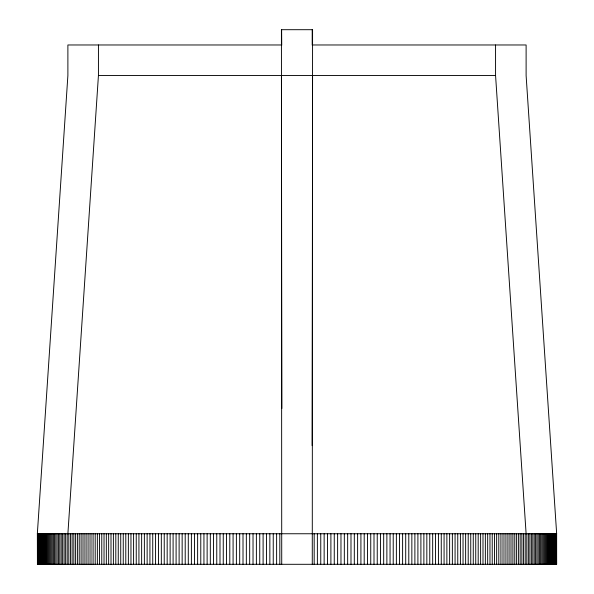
<?xml version="1.0" encoding="UTF-8"?>
<svg xmlns="http://www.w3.org/2000/svg" width="594" height="594" viewBox="0 0 594 594"><rect width="100%" height="100%" fill="white"/><g stroke="black" fill="none" stroke-linecap="round" stroke-linejoin="round"><path stroke-width="0.89" d="M281.727 564.3L281.422 29.7L312.578 29.7L312.273 564.3M312.147 445.656L312.578 75.52M67.887 533.754L98.433 75.52L98.433 44.973M281.623 44.973L67.887 44.973L67.887 75.52L37.34 533.754L556.66 533.754L526.113 75.52L526.113 44.973L312.377 44.973L312.377 29.7M98.433 75.52L495.567 75.52L526.113 533.754M37.34 564.3L556.66 564.3L556.645 533.754M281.422 75.52L281.853 408.524M556.467 533.754L556.578 564.3M556.311 533.754L556.311 564.3M556.11 533.754L556.11 564.3M555.865 533.754L555.865 564.3M555.576 533.754L555.576 564.3M555.241 533.754L555.241 564.3M554.863 533.754L554.863 564.3M554.44 533.754L554.44 564.3M553.979 533.754L553.979 564.3M553.467 533.754L553.467 564.3M552.91 533.754L552.91 564.3M552.316 533.754L552.316 564.3M551.678 533.754L551.678 564.3M550.987 533.754L550.987 564.3M550.259 533.754L550.259 564.3M549.487 533.754L549.487 564.3M548.67 533.754L548.67 564.3M547.817 533.754L547.817 564.3M546.918 533.754L546.918 564.3M545.968 533.754L545.968 564.3M544.98 533.754L544.98 564.3M543.956 533.754L543.956 564.3M542.886 533.754L542.886 564.3M541.773 533.754L541.773 564.3M540.614 533.754L540.614 564.3M539.419 533.754L539.419 564.3M538.179 533.754L538.179 564.3M536.894 533.754L536.894 564.3M535.58 533.754L535.58 564.3M534.214 533.754L534.214 564.3M532.811 533.754L532.811 564.3M531.37 533.754L531.37 564.3M529.885 533.754L529.885 564.3M528.363 533.754L528.363 564.3M526.796 533.754L526.796 564.3M525.2 533.754L525.2 564.3M523.559 533.754L523.559 564.3M521.874 533.754L521.874 564.3M520.158 533.754L520.158 564.3M518.399 533.754L518.399 564.3M516.602 533.754L516.602 564.3M514.775 533.754L514.775 564.3M512.904 533.754L512.904 564.3M510.996 533.754L510.996 564.3M509.051 533.754L509.051 564.3M507.076 533.754L507.076 564.3M505.056 533.754L505.056 564.3M503.007 533.754L503.007 564.3M500.92 533.754L500.92 564.3M498.797 533.754L498.797 564.3M496.643 533.754L496.643 564.3M495.567 44.973L495.567 75.52M494.453 533.754L494.453 564.3M492.226 533.754L492.226 564.3M489.968 533.754L489.968 564.3M487.674 533.754L487.674 564.3M485.35 533.754L485.35 564.3M482.996 533.754L482.996 564.3M480.613 533.754L480.613 564.3M478.192 533.754L478.192 564.3M475.742 533.754L475.742 564.3M473.262 533.754L473.262 564.3M470.752 533.754L470.752 564.3M468.206 533.754L468.206 564.3M465.637 533.754L465.637 564.3M463.038 533.754L463.038 564.3M460.409 533.754L460.409 564.3M457.759 533.754L457.759 564.3M455.071 533.754L455.071 564.3M452.361 533.754L452.361 564.3M449.628 533.754L449.628 564.3M446.866 533.754L446.866 564.3M444.074 533.754L444.074 564.3M441.26 533.754L441.26 564.3M438.424 533.754L438.424 564.3M435.558 533.754L435.558 564.3M432.677 533.754L432.677 564.3M429.766 533.754L429.766 564.3M426.834 533.754L426.834 564.3M423.878 533.754L423.878 564.3M420.901 533.754L420.901 564.3M417.901 533.754L417.901 564.3M414.887 533.754L414.887 564.3M411.85 533.754L411.85 564.3M408.791 533.754L408.791 564.3M405.709 533.754L405.709 564.3M402.613 533.754L402.613 564.3M399.502 533.754L399.502 564.3M396.369 533.754L396.369 564.3M393.221 533.754L393.221 564.3M390.058 533.754L390.058 564.3M386.872 533.754L386.872 564.3M383.679 533.754L383.679 564.3M380.464 533.754L380.464 564.3M377.242 533.754L377.242 564.3M374.005 533.754L374.005 564.3M370.745 533.754L370.745 564.3M367.486 533.754L367.486 564.3M364.204 533.754L364.204 564.3M360.914 533.754L360.914 564.3M357.618 533.754L357.618 564.3M354.306 533.754L354.306 564.3M350.987 533.754L350.987 564.3M347.661 533.754L347.661 564.3M344.32 533.754L344.32 564.3M340.971 533.754L340.971 564.3M337.622 533.754L337.622 564.3M334.259 533.754L334.259 564.3M330.895 533.754L330.895 564.3M327.517 533.754L327.517 564.3M324.146 533.754L324.146 564.3M320.76 533.754L320.76 564.3M317.374 533.754L317.374 564.3M314.181 533.754L314.181 564.3M312.273 29.7L312.273 45.278M281.623 29.7L281.727 45.278M279.819 533.754L279.819 564.3M276.626 533.754L276.626 564.3M273.24 533.754L273.24 564.3M269.854 533.754L269.854 564.3M266.483 533.754L266.483 564.3M263.105 533.754L263.105 564.3M259.741 533.754L259.741 564.3M256.378 533.754L256.378 564.3M253.029 533.754L253.029 564.3M249.68 533.754L249.68 564.3M246.339 533.754L246.339 564.3M243.013 533.754L243.013 564.3M239.694 533.754L239.694 564.3M236.382 533.754L236.382 564.3M233.086 533.754L233.086 564.3M229.796 533.754L229.796 564.3M226.514 533.754L226.514 564.3M223.255 533.754L223.255 564.3M219.995 533.754L219.995 564.3M216.758 533.754L216.758 564.3M213.536 533.754L213.536 564.3M210.321 533.754L210.321 564.3M207.128 533.754L207.128 564.3M203.942 533.754L203.942 564.3M200.779 533.754L200.779 564.3M197.631 533.754L197.631 564.3M194.498 533.754L194.498 564.3M191.387 533.754L191.387 564.3M188.291 533.754L188.291 564.3M185.209 533.754L185.209 564.3M182.15 533.754L182.15 564.3M179.113 533.754L179.113 564.3M176.099 533.754L176.099 564.3M173.099 533.754L173.099 564.3M170.122 533.754L170.122 564.3M167.166 533.754L167.166 564.3M164.234 533.754L164.234 564.3M161.323 533.754L161.323 564.3M158.442 533.754L158.442 564.3M155.576 533.754L155.576 564.3M152.74 533.754L152.74 564.3M149.926 533.754L149.926 564.3M147.134 533.754L147.134 564.3M144.372 533.754L144.372 564.3M141.639 533.754L141.639 564.3M138.929 533.754L138.929 564.3M136.241 533.754L136.241 564.3M133.591 533.754L133.591 564.3M130.962 533.754L130.962 564.3M128.363 533.754L128.363 564.3M125.794 533.754L125.794 564.3M123.248 533.754L123.248 564.3M120.738 533.754L120.738 564.3M118.258 533.754L118.258 564.3M115.808 533.754L115.808 564.3M113.387 533.754L113.387 564.3M111.004 533.754L111.004 564.3M108.65 533.754L108.65 564.3M106.326 533.754L106.326 564.3M104.032 533.754L104.032 564.3M101.774 533.754L101.774 564.3M99.547 533.754L99.547 564.3M97.357 533.754L97.357 564.3M95.203 533.754L95.203 564.3M93.08 533.754L93.08 564.3M90.993 533.754L90.993 564.3M88.944 533.754L88.944 564.3M86.924 533.754L86.924 564.3M84.949 533.754L84.949 564.3M83.004 533.754L83.004 564.3M81.096 533.754L81.096 564.3M79.225 533.754L79.225 564.3M77.398 533.754L77.398 564.3M75.601 533.754L75.601 564.3M73.842 533.754L73.842 564.3M72.126 533.754L72.126 564.3M70.441 533.754L70.441 564.3M68.8 533.754L68.8 564.3M67.204 533.754L67.204 564.3M65.637 533.754L65.637 564.3M64.115 533.754L64.115 564.3M62.63 533.754L62.63 564.3M61.189 533.754L61.189 564.3M59.786 533.754L59.786 564.3M58.42 533.754L58.42 564.3M57.106 533.754L57.106 564.3M55.821 533.754L55.821 564.3M54.581 533.754L54.581 564.3M53.386 533.754L53.386 564.3M52.227 533.754L52.227 564.3M51.114 533.754L51.114 564.3M50.045 533.754L50.045 564.3M49.02 533.754L49.02 564.3M48.032 533.754L48.032 564.3M47.082 533.754L47.082 564.3M46.184 533.754L46.184 564.3M45.33 533.754L45.33 564.3M44.513 533.754L44.513 564.3M43.741 533.754L43.741 564.3M43.013 533.754L43.013 564.3M42.323 533.754L42.323 564.3M41.684 533.754L41.684 564.3M41.09 533.754L41.09 564.3M40.533 533.754L40.533 564.3M40.021 533.754L40.021 564.3M39.56 533.754L39.56 564.3M39.137 533.754L39.137 564.3M38.759 533.754L38.759 564.3M38.424 533.754L38.424 564.3M38.135 533.754L38.135 564.3M37.89 533.754L37.89 564.3M37.689 533.754L37.689 564.3M37.533 533.754L37.533 564.3M37.355 533.754L37.422 564.3"/></g></svg>
